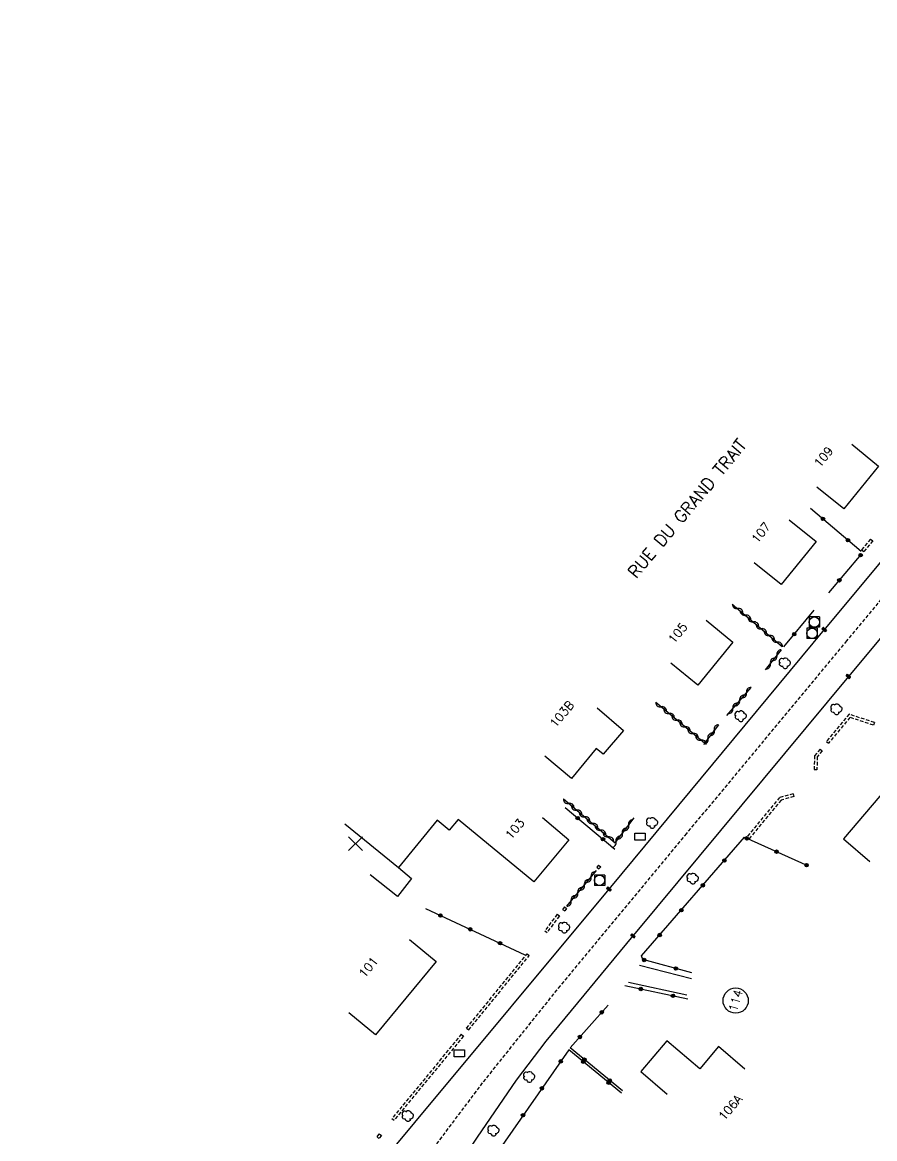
# Model space of a CAD drawing. Header units: millimetres. Extents: x 115000 to 116001, y 121999 to 123001.
# Drawn here: x 115254.7 to 115377.7, y 122838.9 to 123000 of the extents above; entities that cross this region are included whole.
import ezdxf
from ezdxf.enums import TextEntityAlignment as Align

# ---------------------------------------------------------------- set-up
doc = ezdxf.new("R2010")
doc.units = ezdxf.units.MM
doc.linetypes.add('DASHED', pattern=[0.75, 0.5, -0.25])
doc.layers.get('0').update_dxf_attribs({"linetype": 'CONTINUOUS'})
for name, color, linetype in [('W0001', 6, 'DASHED'), ('W0008', 7, 'CONTINUOUS'), ('W0100', 7, 'CONTINUOUS'), ('W0112', 1, 'DASHED'), ('W0300', 7, 'CONTINUOUS'), ('W0310', 3, 'CONTINUOUS'), ('W0322', 7, 'CONTINUOUS'), ('W0400', 7, 'CONTINUOUS'), ('W0420', 7, 'CONTINUOUS'), ('W0989', 7, 'CONTINUOUS'), ('W0991', 7, 'CONTINUOUS'), ('W1102', 7, 'CONTINUOUS'), ('W1471', 7, 'CONTINUOUS')]:
    doc.layers.add(name, color=color, linetype=linetype)
doc.styles.get("Standard").update_dxf_attribs({"font": 'romans.shx', "width": 0.85})

# ---------------------------------------------------------------- blocks, each defined once
blk = doc.blocks.new('T400')
for p, q in [((-0.15, 0.3), (0.15, 0.3)), ((-0.15, -0.25), (-0.15, 0.3)), ((-0.15, 0.15), (0.15, 0.15)), ((-0.15, 0), (0.15, 0)), ((0.15, 0.3), (0.15, -0.25)), ((-0.15, -0.15), (0.15, -0.15)), ((-0.15, -0.25), (-0.15, -0.3)), ((-0.15, -0.3), (0.15, -0.3)), ((0.15, -0.3), (0.15, -0.25))]:
    blk.add_line(p, q)
blk = doc.blocks.new('T420')
for p, q in [((0.75, 0.75), (-0.75, 0.75)), ((-0.75, 0.75), (-0.75, -0.75)), ((0.75, 0.75), (0.75, -0.75)), ((0.75, -0.75), (-0.75, -0.75))]:
    blk.add_line(p, q)
blk.add_ellipse((0, 0), major_axis=(-0.53, 0.53), ratio=1, start_param=3.926991, end_param=10.210176)
blk = doc.blocks.new('T300')
for p, q in [((-0.8, 0.51), (-0.86, 0.34)), ((-0.86, 0.34), (-0.86, 0.17)), ((-0.86, 0.17), (-0.74, 0.06)), ((-0.69, 0.63), (-0.8, 0.51)), ((-0.8, -0.06), (-0.74, 0.06)), ((-0.74, 0.06), (-0.69, 0.11)), ((-0.57, 0.69), (-0.69, 0.63)), ((-0.46, 0.69), (-0.57, 0.69)), ((-0.29, 0.63), (-0.46, 0.69)), ((-0.29, 0.63), (-0.17, 0.74)), ((-0.23, 0.57), (-0.29, 0.63)), ((-0.17, 0.74), (-0.06, 0.8)), ((-0.06, 0.8), (0.06, 0.8)), ((0.06, 0.8), (0.23, 0.74)), ((0.23, 0.74), (0.34, 0.63)), ((0.34, 0.63), (0.4, 0.51)), ((0.46, 0.46), (0.34, 0.46)), ((0.4, 0.51), (0.4, 0.46)), ((0.57, 0.4), (0.46, 0.46)), ((0.57, 0.4), (0.69, 0.29)), ((0.69, 0.29), (0.74, 0.17)), ((0.74, 0.06), (0.69, -0.17)), ((0.74, 0.17), (0.74, 0.06)), ((-0.8, -0.17), (-0.8, -0.06)), ((-0.8, -0.23), (-0.8, -0.17)), ((-0.74, -0.34), (-0.8, -0.23)), ((-0.69, -0.4), (-0.74, -0.34)), ((-0.51, -0.46), (-0.69, -0.4)), ((-0.4, -0.46), (-0.51, -0.46)), ((-0.4, -0.46), (-0.34, -0.46)), ((-0.34, -0.46), (-0.34, -0.4)), ((-0.34, -0.51), (-0.34, -0.46)), ((-0.29, -0.63), (-0.34, -0.51)), ((-0.17, -0.74), (-0.29, -0.63)), ((-0.06, -0.8), (-0.17, -0.74)), ((0.06, -0.8), (-0.06, -0.8)), ((0.17, -0.74), (0.06, -0.8)), ((0.23, -0.69), (0.17, -0.74)), ((0.29, -0.46), (0.23, -0.46)), ((0.29, -0.63), (0.23, -0.69)), ((0.46, -0.4), (0.29, -0.46)), ((0.34, -0.51), (0.29, -0.63)), ((0.34, -0.51), (0.34, -0.46)), ((0.57, -0.34), (0.46, -0.4)), ((0.63, -0.29), (0.57, -0.34)), ((0.69, -0.17), (0.63, -0.29))]:
    blk.add_line(p, q)
blk = doc.blocks.new('T1471')
at = {"color": 0, "linetype": 'Continuous', "flags": 128}
blk.add_lwpolyline([(-0.75, -0.5), (-0.75, 0.5), (0.75, 0.5), (0.75, -0.5), (-0.75, -0.5)], dxfattribs=at)
blk = doc.blocks.new('t991o')
at = {"color": 0, "linetype": 'Continuous'}
for p, q in [((-1, 1), (1, -1)), ((-1, -1), (1, 1))]:
    blk.add_line(p, q, dxfattribs=at)
blk = doc.blocks.new('t310o')
at = {"color": 0, "linetype": 'Continuous'}
for centre, start, end in [((-0.5, 0.38), 216.8699, 323.1304), ((0.5, -0.37), 36.8699, 143.1303)]:
    blk.add_arc(centre, 0.625, start, end, dxfattribs=at)
blk = doc.blocks.new('t322o')
at = {"color": 0, "linetype": 'Continuous'}
for radius in [0.25, 0.15]:
    blk.add_circle((0, 0), radius, dxfattribs=at)

msp = doc.modelspace()

# ---------------------------------------------------------------- linework, layer by layer
at = {"layer": 'W0001'}
msp.add_lwpolyline([(115447.96, 123000), (115437.95, 122987.99), (115404.11, 122947.27), (115373.67, 122910.72), (115350.56, 122882.91), (115332.31, 122860.92), (115321.08, 122846.9), (115312.49, 122835.47), (115304.82, 122825.36), (115294.39, 122818.34), (115292.03, 122815.27), (115280.33, 122801.28), (115276.7, 122795.58), (115273.06, 122792.43), (115269.5, 122788.29), (115265.17, 122780.21), (115257.52, 122770.98)], dxfattribs=at)
at = {"layer": 'W0008'}
for p, q in [((115343.76, 122863.9), (115351.31, 122861.97)), ((115350.6, 122859.59), (115342.17, 122861.39))]:
    msp.add_line(p, q, dxfattribs=at)
for points in [[(115443.37, 123000), (115433.12, 122987.71), (115432.84, 122987.38), (115401.43, 122949.57), (115401.21, 122949.3), (115370.63, 122912.57), (115370.44, 122912.35), (115339.58, 122875.16), (115339.35, 122874.89), (115311.31, 122841.21), (115304.41, 122832.9), (115279.32, 122802.75), (115274.59, 122797.08), (115257.96, 122777.08), (115254.69, 122773.11)], [(115452.54, 123000), (115437.06, 122981.4), (115436.81, 122981.12), (115405.62, 122943.59), (115405.4, 122943.35), (115374.25, 122905.9), (115373.93, 122905.57), (115343.16, 122868.51), (115342.84, 122868.12), (115330.27, 122852.95), (115325.99, 122847.28), (115320.36, 122839.09), (115318.6, 122836.49), (115313.2, 122828.27), (115311.26, 122825.19)]]:
    msp.add_lwpolyline(points, dxfattribs=at)
at = {"layer": 'W0100'}
for points in [[(115374.41, 122939.11), (115378.29, 122935.95), (115373.26, 122929.76), (115369.38, 122932.91)], [(115365.38, 122928.21), (115369.28, 122925.07), (115364.25, 122918.83), (115360.35, 122921.96)], [(115353.38, 122913.68), (115357.24, 122910.51), (115352.19, 122904.34), (115348.32, 122907.5)], [(115337.66, 122901.03), (115341.47, 122897.78), (115338.54, 122894.35), (115337.53, 122895.16), (115333.95, 122890.87), (115330.11, 122894.08)], [(115387.23, 122890.86), (115383.42, 122894.11), (115373.21, 122882.13), (115377.01, 122878.89)], [(115329.77, 122885.21), (115333.6, 122882), (115328.51, 122875.92), (115317.59, 122884.95), (115316.32, 122883.4), (115314.58, 122884.81), (115308.99, 122877.99), (115310.87, 122876.42), (115308.83, 122873.83), (115304.9, 122876.92)], [(115310.56, 122867.63), (115314.42, 122864.44), (115305.65, 122853.85), (115301.8, 122857.04)], [(115358.98, 122848.88), (115355.19, 122852.14), (115352.47, 122848.96), (115347.74, 122852.96), (115343.97, 122848.55), (115347.77, 122845.3)]]:
    msp.add_lwpolyline(points, dxfattribs=at)
at = {"layer": 'W0112'}
for p, q in [((115377.13, 122925.4), (115375.84, 122923.86)), ((115377.44, 122925.15), (115376.14, 122923.6)), ((115377.13, 122925.4), (115377.44, 122925.15)), ((115375.84, 122923.86), (115376.14, 122923.6)), ((115374.03, 122900.13), (115370.76, 122896.21)), ((115377.68, 122898.92), (115374.03, 122900.13)), ((115374.16, 122899.66), (115371.06, 122895.95)), ((115377.55, 122898.54), (115374.16, 122899.66)), ((115377.68, 122898.92), (115377.55, 122898.54)), ((115369.84, 122895.1), (115370.15, 122894.85)), ((115370.76, 122896.21), (115371.06, 122895.95)), ((115369.39, 122892.09), (115368.99, 122892.1)), ((115365.98, 122888.62), (115366.08, 122888.23)), ((115359.14, 122882.24), (115359.45, 122881.98)), ((115337.88, 122878.36), (115337.63, 122878.06)), ((115337.63, 122878.06), (115337.93, 122877.81)), ((115337.88, 122878.36), (115338.18, 122878.1)), ((115338.18, 122878.1), (115337.93, 122877.81)), ((115331.89, 122871.25), (115330.11, 122868.88)), ((115332.21, 122871.01), (115330.43, 122868.64)), ((115331.89, 122871.25), (115332.21, 122871.01)), ((115332.93, 122872.33), (115332.66, 122871.96)), ((115332.66, 122871.96), (115332.98, 122871.73)), ((115332.93, 122872.33), (115333.26, 122872.1)), ((115333.26, 122872.1), (115332.98, 122871.73)), ((115330.11, 122868.88), (115330.43, 122868.64)), ((115318.81, 122854.8), (115327.54, 122865.53)), ((115319.12, 122854.55), (115327.85, 122865.28)), ((115327.54, 122865.53), (115327.85, 122865.28)), ((115318.81, 122854.8), (115319.12, 122854.55)), ((115318.06, 122853.93), (115308.05, 122841.77)), ((115318.37, 122853.67), (115308.36, 122841.52)), ((115318.06, 122853.93), (115318.37, 122853.67)), ((115308.05, 122841.77), (115308.36, 122841.52)), ((115306.22, 122839.58), (115305.84, 122839.15)), ((115305.84, 122839.15), (115306.14, 122838.89)), ((115306.52, 122839.31), (115306.14, 122838.89)), ((115306.22, 122839.58), (115306.52, 122839.31))]:
    msp.add_line(p, q, dxfattribs=at)
for points in [[(115369.84, 122895.1), (115369.04, 122894.13), (115368.99, 122892.1)], [(115370.15, 122894.85), (115369.43, 122893.98), (115369.39, 122892.09)], [(115365.98, 122888.62), (115364, 122888.09), (115359.14, 122882.24)], [(115366.08, 122888.23), (115364.22, 122887.73), (115359.45, 122881.98)]]:
    msp.add_lwpolyline(points, dxfattribs=at)
at = {"layer": 'W0310'}
for p, q in [((115357.18, 122916.03), (115364.38, 122909.89)), ((115364.24, 122909.42), (115361.91, 122906.53)), ((115359.87, 122903.99), (115356.34, 122899.93)), ((115333.27, 122872.4), (115337.58, 122877.59))]:
    msp.add_line(p, q, dxfattribs=at)
for points in [[(115355.18, 122898.61), (115353.17, 122895.96), (115346.16, 122901.83)], [(115332.8, 122887.89), (115340.28, 122881.57), (115343.02, 122885.15)]]:
    msp.add_lwpolyline(points, dxfattribs=at)
at = {"layer": 'W0322'}
for p, q in [((115368.45, 122929.88), (115375.76, 122923.64)), ((115371.09, 122917.65), (115375.85, 122923.25)), ((115364.6, 122909.86), (115369.01, 122915.16)), ((115333.04, 122886.64), (115340.24, 122880.64)), ((115312.89, 122872.09), (115327.24, 122865.4)), ((115341.64, 122860.95), (115350.75, 122859.05))]:
    msp.add_line(p, q, dxfattribs=at)
for points in [[(115351.33, 122862.8), (115344.26, 122864.7), (115344.09, 122865.24), (115358.94, 122882.36), (115368.12, 122878.23)], [(115341.31, 122845.74), (115333.78, 122851.95), (115339.25, 122858.15)], [(115341.16, 122845.42), (115333.58, 122851.69), (115323.26, 122836.93)]]:
    msp.add_lwpolyline(points, dxfattribs=at)
at = {"layer": 'W1102'}
msp.add_line((115301.25, 122884.32), (115308.99, 122877.99), dxfattribs=at)
msp.add_circle((115357.66, 122858.79), 1.82, dxfattribs=at)

# ---------------------------------------------------------------- block references
at = {"layer": 'W0300'}
for p in [(115364.81, 122907.49), (115372.24, 122900.84), (115358.42, 122899.84), (115345.64, 122884.44), (115351.49, 122876.39), (115332.94, 122869.31), (115327.9, 122847.77), (115310.36, 122842.13), (115322.73, 122840.02)]:
    msp.add_blockref('T300', p, dxfattribs=at)
at = {"layer": 'W0310'}
for p, rotation in [((115357.94, 122915.38), 319.5370918810294), ((115359.08, 122914.41), 319.5370918810294), ((115360.22, 122913.44), 319.5370918810294), ((115361.36, 122912.46), 319.5370918810294), ((115362.51, 122911.49), 319.5370918810294), ((115363.65, 122910.52), 319.5370918810294), ((115363.61, 122908.64), 231.2099796872648), ((115362.67, 122907.47), 231.2099796872648), ((115358.23, 122902.11), 228.9721979476887), ((115359.22, 122903.24), 228.9721979476887), ((115346.9, 122901.21), 140.0666331372572), ((115357.25, 122900.97), 228.9721979476887), ((115348.05, 122900.25), 140.0666331372572), ((115349.2, 122899.29), 140.0666331372572), ((115350.35, 122898.32), 140.0666331372572), ((115351.5, 122897.36), 140.0666331372572), ((115354.57, 122897.82), 232.7888040746034), ((115352.65, 122896.4), 140.0666331372572), ((115353.66, 122896.62), 232.7888040746034), ((115333.56, 122887.25), 319.7684045597852), ((115334.71, 122886.28), 319.7684045597852), ((115335.85, 122885.31), 319.7684045597852), ((115337, 122884.34), 319.7684045597852), ((115338.14, 122883.37), 319.7684045597852), ((115341.31, 122882.92), 52.60699812308796), ((115342.22, 122884.11), 52.60699812308796), ((115339.29, 122882.4), 319.7684045597852), ((115340.4, 122881.73), 52.60699812308796), ((115336.79, 122876.63), 50.25113590641792), ((115335.83, 122875.48), 50.25113590641792), ((115333.91, 122873.17), 50.25113590641792), ((115334.87, 122874.33), 50.25113590641792)]:
    msp.add_blockref('t310o', p, dxfattribs=dict(at, rotation=rotation))
at = {"layer": 'W0322'}
for p, rotation in [((115370.26, 122928.33), 319.4878956013573), ((115373.87, 122925.25), 319.4878956013573), ((115375.7, 122923.08), 49.65556867774767), ((115372.63, 122919.46), 49.65556867774767), ((115366.12, 122911.68), 50.22404636528446), ((115334.86, 122885.12), 320.2397602700992), ((115338.51, 122882.08), 320.2397602700992), ((115359.24, 122882.22), 335.797655768505), ((115363.57, 122880.28), 335.797655768505), ((115356.04, 122879.02), 49.06657028198679), ((115367.9, 122878.33), 335.797655768505), ((115352.93, 122875.43), 49.06657028198679), ((115315.04, 122871.08), 335.0272221839907), ((115349.82, 122871.84), 49.06657028198679), ((115319.35, 122869.08), 335.0272221839907), ((115346.7, 122868.25), 49.06657028198679), ((115323.65, 122867.07), 335.0272221839907), ((115344.45, 122864.65), 164.9571461111744), ((115349.04, 122863.42), 164.9571461111744), ((115343.97, 122860.46), 348.2455653491808), ((115348.62, 122859.49), 348.2455653491808), ((115338.33, 122857.1), 48.55359814254648), ((115335.18, 122853.54), 48.55359814254648), ((115332.41, 122850.02), 235.0753227716312), ((115335.67, 122849.96), 140.3964562026207), ((115335.82, 122850.27), 140.441002779976), ((115339.33, 122846.93), 140.3964562026207), ((115339.48, 122847.25), 140.441002779976), ((115329.69, 122846.13), 235.0753227716312), ((115326.97, 122842.24), 235.0753227716312)]:
    msp.add_blockref('t322o', p, dxfattribs=dict(at, rotation=rotation))
at = {"layer": 'W0400'}
for p, rotation in [((115370.44, 122912.35), 228.5985999603639), ((115373.93, 122905.57), 46.3552651407237), ((115339.35, 122874.89), 229.7170941198487), ((115342.84, 122868.12), 50.63036014605573)]:
    msp.add_blockref('T400', p, dxfattribs=dict(at, rotation=rotation))
at = {"layer": 'W0420'}
for p in [(115369.02, 122913.42), (115368.69, 122911.8), (115338.01, 122876.15)]:
    msp.add_blockref('T420', p, dxfattribs=at)
at = {"layer": 'W0991'}
msp.add_blockref('t991o', (115302.77, 122881.44), dxfattribs=at)
at = {"layer": 'W1471'}
for p in [(115343.87, 122882.47), (115317.79, 122851.19)]:
    msp.add_blockref('T1471', p, dxfattribs=at)

# ---------------------------------------------------------------- texts
at = {"layer": 'W0989'}
msp.add_text('RUE DU GRAND TRAIT', height=1.75, rotation=50.223, dxfattribs=at).set_placement((115350.68, 122929.85), align=Align.MIDDLE)
at = {"layer": 'W0991'}
for s, rotation, p in [('109', 50.8995, (115370.34, 122937.27)), ('107', 51.1751, (115361.31, 122926.34)), ('105', 50.7167, (115349.3, 122911.85)), ('103B', 50.1226, (115332.57, 122900.14)), ('103', 50.0269, (115325.79, 122883.58)), ('101', 50.3929, (115304.64, 122863.61)), ('114', 73.4423, (115357.66, 122858.79)), ('106A', 49.3646, (115356.88, 122843.35))]:
    msp.add_text(s, height=1.25, rotation=rotation, dxfattribs=at).set_placement(p, align=Align.MIDDLE)

doc.saveas('drawing.dxf')
